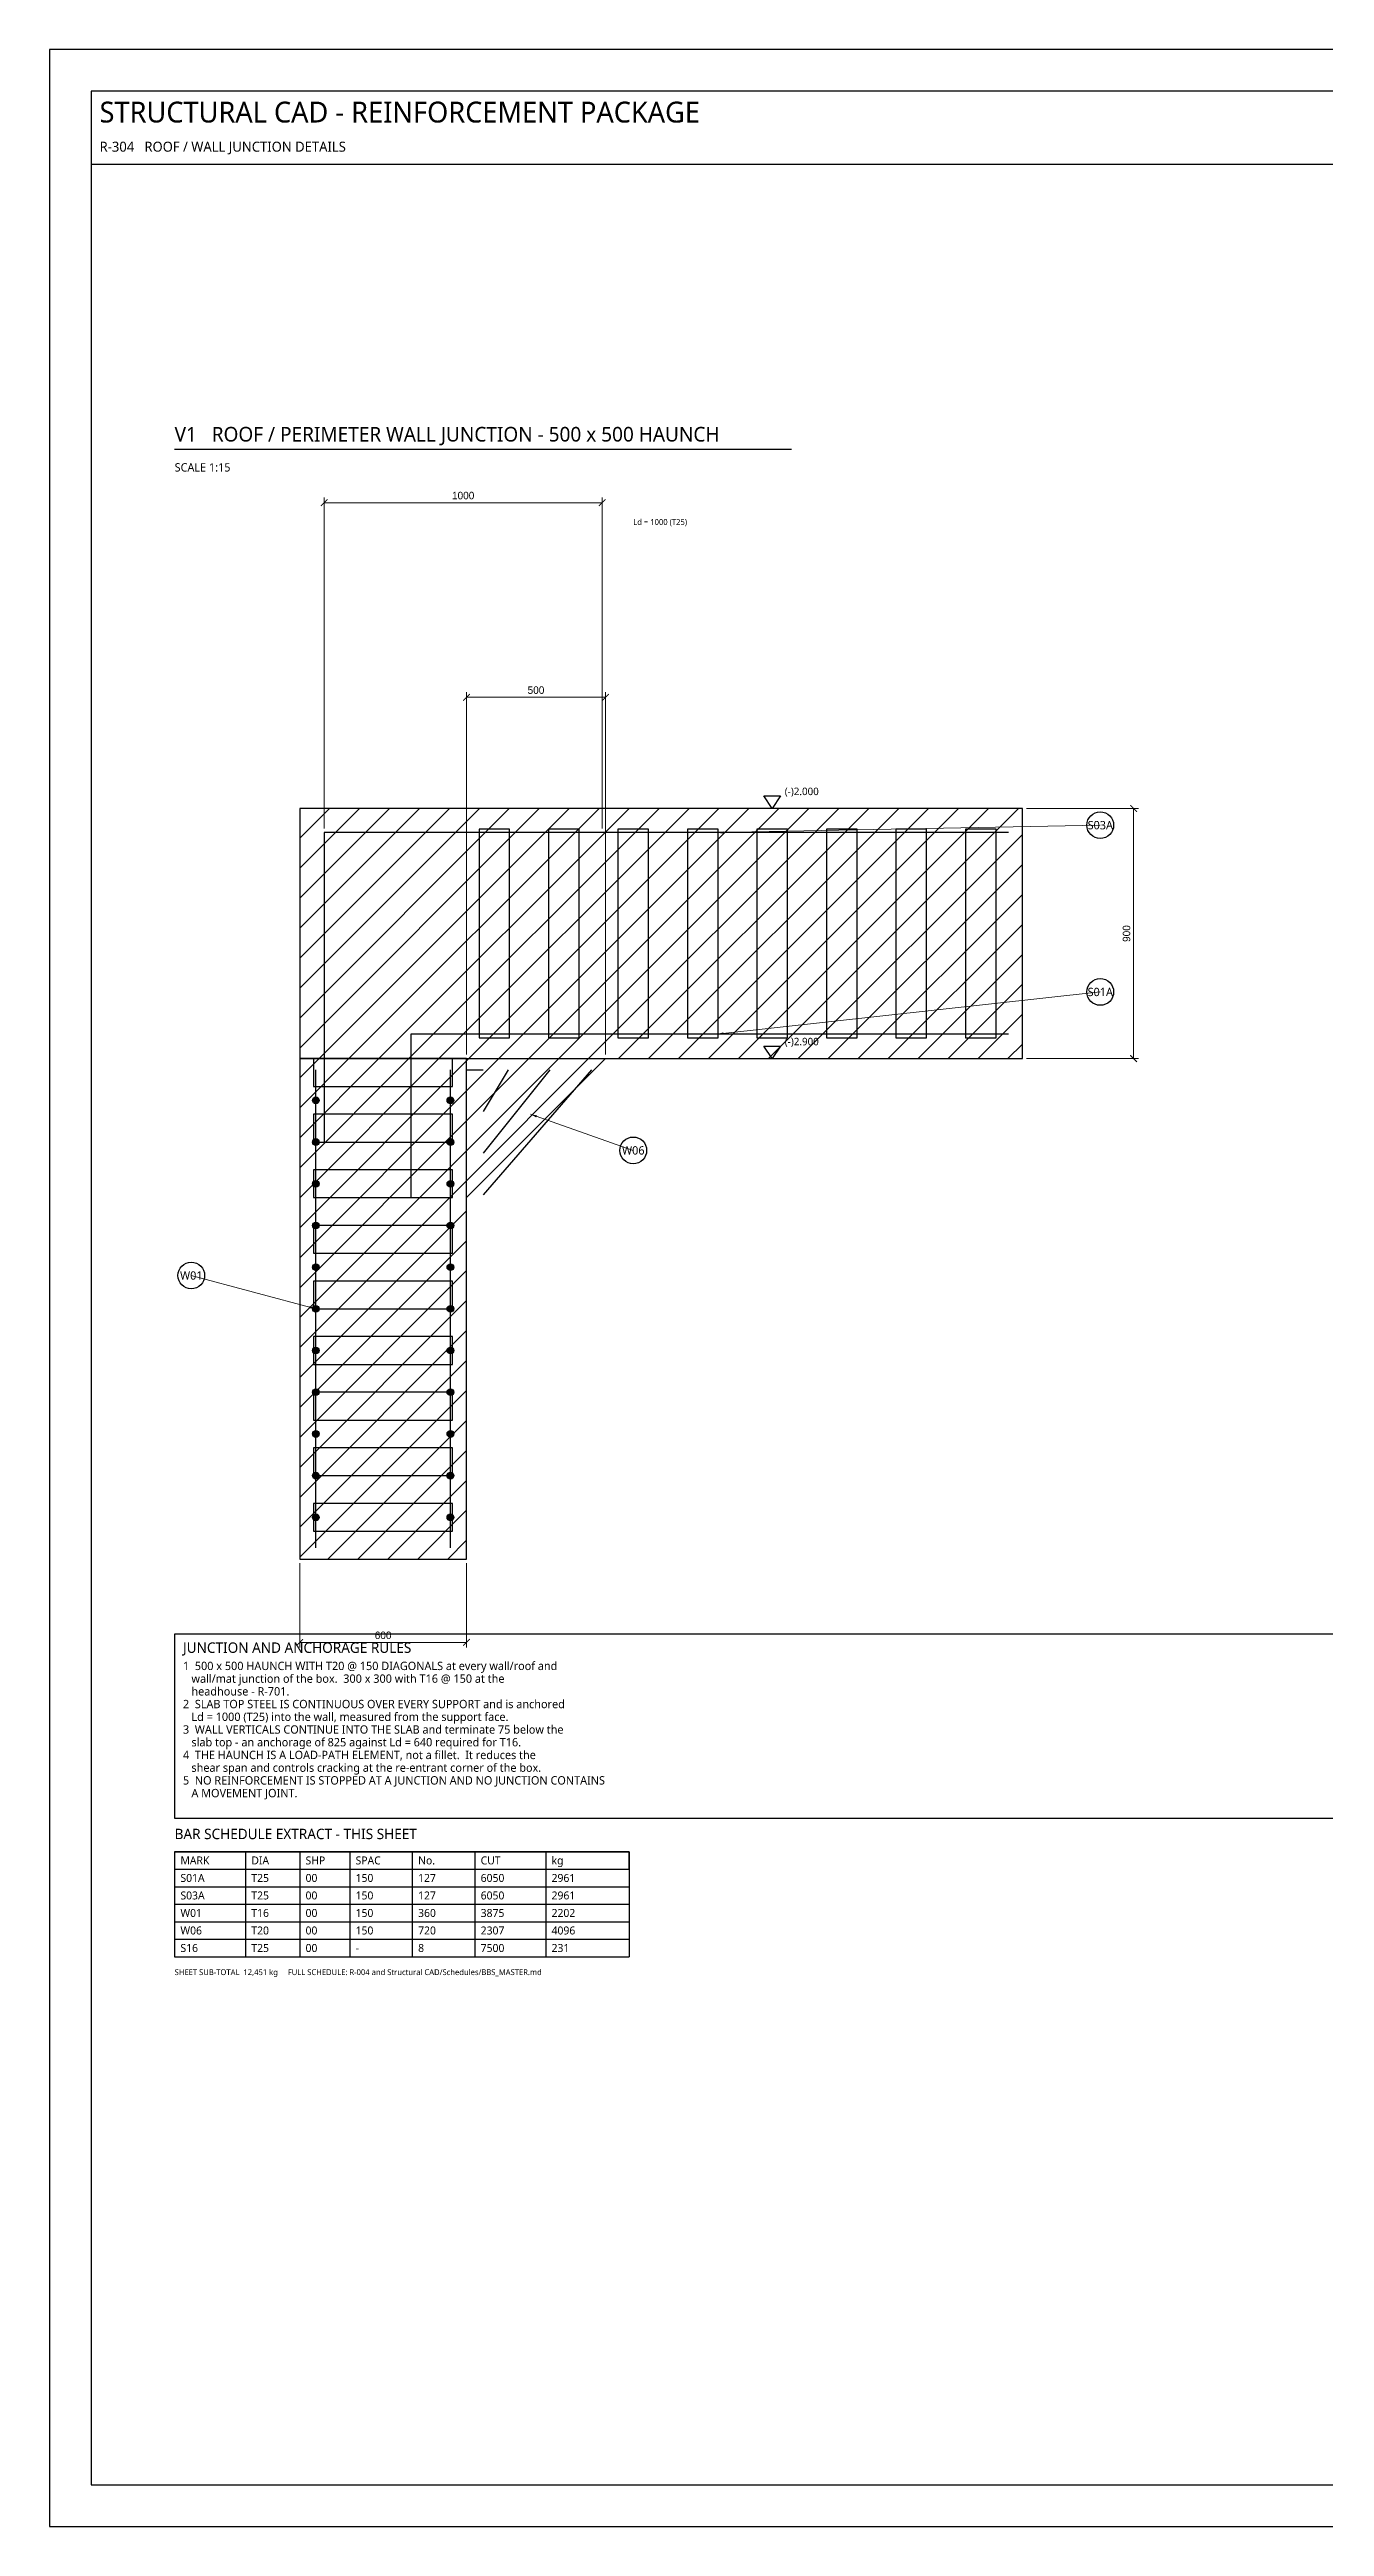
# Model space of a CAD drawing. Header units: millimetres. Extents: x 0 to 841, y 0 to 594.
# Drawn here: x 0 to 306, y 0 to 594 of the extents above; entities that cross this region are included whole.
import ezdxf
from ezdxf.enums import TextEntityAlignment as Align

# ---------------------------------------------------------------- set-up
doc = ezdxf.new("R2010")
doc.units = ezdxf.units.MM
for name, color, linetype in [('S-CALLOUT', 2, 'Continuous'), ('S-CONCRETE', 7, 'Continuous'), ('S-DIM', 4, 'Continuous'), ('S-HATCH', 8, 'Continuous'), ('S-LEVEL', 4, 'Continuous'), ('S-NOTE', 7, 'Continuous'), ('S-REBAR-MAIN', 1, 'Continuous'), ('S-REBAR-SEC', 4, 'Continuous'), ('S-REBAR-STIRRUP', 6, 'Continuous'), ('S-TABLE', 7, 'Continuous'), ('S-TEXT', 7, 'Continuous'), ('S-TITLE', 7, 'Continuous')]:
    doc.layers.add(name, color=color, linetype=linetype)
doc.styles.add('OpenSans', font='OpenSans-Regular.ttf')
doc.dimstyles.new('SC-DIM', dxfattribs={"dimtxt": 1.8, "dimasz": 1.6, "dimexe": 1.2, "dimexo": 1, "dimgap": 0.8, "dimtad": 1, "dimdec": 0, "dimblk": 'ARCHTICK', "dimcen": 2.5, "dimclrd": 4, "dimclre": 4, "dimclrt": 4, "dimazin": 3, "dimtfac": 1, "dimtmove": 0, "dimatfit": 3, "dimlwd": 13, "dimlwe": 13})

# ---------------------------------------------------------------- blocks, each defined once
blk = doc.blocks.new('_ARCHTICK')
at = {"color": 0, "linetype": 'BYBLOCK', "const_width": 0.15}
blk.add_lwpolyline([(-0.5, -0.5), (0.5, 0.5)], dxfattribs=at)
blk = doc.blocks.new('LEVELMK')
at = {"layer": 'S-LEVEL'}
blk.add_lwpolyline([(0, 0), (-2, 3), (2, 3), (0, 0)], close=True, dxfattribs=at)
blk = doc.blocks.new('BARMARK')
at = {"layer": 'S-CALLOUT'}
blk.add_circle((0, 0), 3.2, dxfattribs=at)

msp = doc.modelspace()

# ---------------------------------------------------------------- hatches: boundary and pattern name
at = {"layer": 'S-HATCH'}
h = msp.add_hatch(dxfattribs=at)
h.set_pattern_fill('ANSI31', scale=1.6)
h.paths.add_polyline_path([(60, 352), (233.333, 352), (233.333, 412), (60, 412)])
h = msp.add_hatch(dxfattribs=at)
h.set_pattern_fill('ANSI31', scale=1.6)
h.paths.add_polyline_path([(60, 232), (100, 232), (100, 352), (60, 352)])
h = msp.add_hatch(dxfattribs=at)
h.set_pattern_fill('ANSI31', scale=1.6)
h.paths.add_polyline_path([(100, 352), (133.333, 352), (100, 318.667)])
at = {"layer": 'S-REBAR-MAIN'}
for points in [[(64.667, 342), (64.606, 342.306), (64.432, 342.566), (64.173, 342.739), (63.867, 342.8), (63.561, 342.739), (63.301, 342.566), (63.128, 342.306), (63.067, 342), (63.128, 341.694), (63.301, 341.434), (63.561, 341.261), (63.867, 341.2), (64.173, 341.261), (64.432, 341.434), (64.606, 341.694)], [(96.933, 342), (96.872, 342.306), (96.699, 342.566), (96.439, 342.739), (96.133, 342.8), (95.827, 342.739), (95.568, 342.566), (95.394, 342.306), (95.333, 342), (95.394, 341.694), (95.568, 341.434), (95.827, 341.261), (96.133, 341.2), (96.439, 341.261), (96.699, 341.434), (96.872, 341.694)], [(64.667, 332), (64.606, 332.306), (64.432, 332.566), (64.173, 332.739), (63.867, 332.8), (63.561, 332.739), (63.301, 332.566), (63.128, 332.306), (63.067, 332), (63.128, 331.694), (63.301, 331.434), (63.561, 331.261), (63.867, 331.2), (64.173, 331.261), (64.432, 331.434), (64.606, 331.694)], [(96.933, 332), (96.872, 332.306), (96.699, 332.566), (96.439, 332.739), (96.133, 332.8), (95.827, 332.739), (95.568, 332.566), (95.394, 332.306), (95.333, 332), (95.394, 331.694), (95.568, 331.434), (95.827, 331.261), (96.133, 331.2), (96.439, 331.261), (96.699, 331.434), (96.872, 331.694)], [(64.667, 322), (64.606, 322.306), (64.432, 322.566), (64.173, 322.739), (63.867, 322.8), (63.561, 322.739), (63.301, 322.566), (63.128, 322.306), (63.067, 322), (63.128, 321.694), (63.301, 321.434), (63.561, 321.261), (63.867, 321.2), (64.173, 321.261), (64.432, 321.434), (64.606, 321.694)], [(96.933, 322), (96.872, 322.306), (96.699, 322.566), (96.439, 322.739), (96.133, 322.8), (95.827, 322.739), (95.568, 322.566), (95.394, 322.306), (95.333, 322), (95.394, 321.694), (95.568, 321.434), (95.827, 321.261), (96.133, 321.2), (96.439, 321.261), (96.699, 321.434), (96.872, 321.694)], [(64.667, 312), (64.606, 312.306), (64.432, 312.566), (64.173, 312.739), (63.867, 312.8), (63.561, 312.739), (63.301, 312.566), (63.128, 312.306), (63.067, 312), (63.128, 311.694), (63.301, 311.434), (63.561, 311.261), (63.867, 311.2), (64.173, 311.261), (64.432, 311.434), (64.606, 311.694)], [(96.933, 312), (96.872, 312.306), (96.699, 312.566), (96.439, 312.739), (96.133, 312.8), (95.827, 312.739), (95.568, 312.566), (95.394, 312.306), (95.333, 312), (95.394, 311.694), (95.568, 311.434), (95.827, 311.261), (96.133, 311.2), (96.439, 311.261), (96.699, 311.434), (96.872, 311.694)], [(64.667, 302), (64.606, 302.306), (64.432, 302.566), (64.173, 302.739), (63.867, 302.8), (63.561, 302.739), (63.301, 302.566), (63.128, 302.306), (63.067, 302), (63.128, 301.694), (63.301, 301.434), (63.561, 301.261), (63.867, 301.2), (64.173, 301.261), (64.432, 301.434), (64.606, 301.694)], [(96.933, 302), (96.872, 302.306), (96.699, 302.566), (96.439, 302.739), (96.133, 302.8), (95.827, 302.739), (95.568, 302.566), (95.394, 302.306), (95.333, 302), (95.394, 301.694), (95.568, 301.434), (95.827, 301.261), (96.133, 301.2), (96.439, 301.261), (96.699, 301.434), (96.872, 301.694)], [(64.667, 292), (64.606, 292.306), (64.432, 292.566), (64.173, 292.739), (63.867, 292.8), (63.561, 292.739), (63.301, 292.566), (63.128, 292.306), (63.067, 292), (63.128, 291.694), (63.301, 291.434), (63.561, 291.261), (63.867, 291.2), (64.173, 291.261), (64.432, 291.434), (64.606, 291.694)], [(96.933, 292), (96.872, 292.306), (96.699, 292.566), (96.439, 292.739), (96.133, 292.8), (95.827, 292.739), (95.568, 292.566), (95.394, 292.306), (95.333, 292), (95.394, 291.694), (95.568, 291.434), (95.827, 291.261), (96.133, 291.2), (96.439, 291.261), (96.699, 291.434), (96.872, 291.694)], [(64.667, 282), (64.606, 282.306), (64.432, 282.566), (64.173, 282.739), (63.867, 282.8), (63.561, 282.739), (63.301, 282.566), (63.128, 282.306), (63.067, 282), (63.128, 281.694), (63.301, 281.434), (63.561, 281.261), (63.867, 281.2), (64.173, 281.261), (64.432, 281.434), (64.606, 281.694)], [(96.933, 282), (96.872, 282.306), (96.699, 282.566), (96.439, 282.739), (96.133, 282.8), (95.827, 282.739), (95.568, 282.566), (95.394, 282.306), (95.333, 282), (95.394, 281.694), (95.568, 281.434), (95.827, 281.261), (96.133, 281.2), (96.439, 281.261), (96.699, 281.434), (96.872, 281.694)], [(64.667, 272), (64.606, 272.306), (64.432, 272.566), (64.173, 272.739), (63.867, 272.8), (63.561, 272.739), (63.301, 272.566), (63.128, 272.306), (63.067, 272), (63.128, 271.694), (63.301, 271.434), (63.561, 271.261), (63.867, 271.2), (64.173, 271.261), (64.432, 271.434), (64.606, 271.694)], [(96.933, 272), (96.872, 272.306), (96.699, 272.566), (96.439, 272.739), (96.133, 272.8), (95.827, 272.739), (95.568, 272.566), (95.394, 272.306), (95.333, 272), (95.394, 271.694), (95.568, 271.434), (95.827, 271.261), (96.133, 271.2), (96.439, 271.261), (96.699, 271.434), (96.872, 271.694)], [(64.667, 262), (64.606, 262.306), (64.432, 262.566), (64.173, 262.739), (63.867, 262.8), (63.561, 262.739), (63.301, 262.566), (63.128, 262.306), (63.067, 262), (63.128, 261.694), (63.301, 261.434), (63.561, 261.261), (63.867, 261.2), (64.173, 261.261), (64.432, 261.434), (64.606, 261.694)], [(96.933, 262), (96.872, 262.306), (96.699, 262.566), (96.439, 262.739), (96.133, 262.8), (95.827, 262.739), (95.568, 262.566), (95.394, 262.306), (95.333, 262), (95.394, 261.694), (95.568, 261.434), (95.827, 261.261), (96.133, 261.2), (96.439, 261.261), (96.699, 261.434), (96.872, 261.694)], [(64.667, 252), (64.606, 252.306), (64.432, 252.566), (64.173, 252.739), (63.867, 252.8), (63.561, 252.739), (63.301, 252.566), (63.128, 252.306), (63.067, 252), (63.128, 251.694), (63.301, 251.434), (63.561, 251.261), (63.867, 251.2), (64.173, 251.261), (64.432, 251.434), (64.606, 251.694)], [(96.933, 252), (96.872, 252.306), (96.699, 252.566), (96.439, 252.739), (96.133, 252.8), (95.827, 252.739), (95.568, 252.566), (95.394, 252.306), (95.333, 252), (95.394, 251.694), (95.568, 251.434), (95.827, 251.261), (96.133, 251.2), (96.439, 251.261), (96.699, 251.434), (96.872, 251.694)], [(64.667, 242), (64.606, 242.306), (64.432, 242.566), (64.173, 242.739), (63.867, 242.8), (63.561, 242.739), (63.301, 242.566), (63.128, 242.306), (63.067, 242), (63.128, 241.694), (63.301, 241.434), (63.561, 241.261), (63.867, 241.2), (64.173, 241.261), (64.432, 241.434), (64.606, 241.694)], [(96.933, 242), (96.872, 242.306), (96.699, 242.566), (96.439, 242.739), (96.133, 242.8), (95.827, 242.739), (95.568, 242.566), (95.394, 242.306), (95.333, 242), (95.394, 241.694), (95.568, 241.434), (95.827, 241.261), (96.133, 241.2), (96.439, 241.261), (96.699, 241.434), (96.872, 241.694)]]:
    msp.add_hatch(color=1, dxfattribs=at).paths.add_polyline_path(points)

# ---------------------------------------------------------------- linework, layer by layer
at = {"layer": 'S-CONCRETE'}
for points in [[(60, 352), (233.333, 352), (233.333, 412), (60, 412)], [(60, 232), (100, 232), (100, 352), (60, 352)]]:
    msp.add_lwpolyline(points, close=True, dxfattribs=at)
msp.add_lwpolyline([(100, 352), (133.333, 352), (100, 318.667)], dxfattribs=at)
at = {"layer": 'S-REBAR-MAIN'}
for p, q in [((63.867, 234.667), (63.867, 349.333)), ((96.133, 234.667), (96.133, 349.333))]:
    msp.add_line(p, q, dxfattribs=at)
for points in [[(230, 406.2), (65.867, 406.2), (65.867, 332)], [(230, 357.867), (86.667, 357.867), (86.667, 318.667)]]:
    msp.add_lwpolyline(points, dxfattribs=at)
for centre in [(63.867, 342), (96.133, 342), (63.867, 332), (96.133, 332), (63.867, 322), (96.133, 322), (63.867, 312), (96.133, 312), (63.867, 302), (96.133, 302), (63.867, 292), (96.133, 292), (63.867, 282), (96.133, 282), (63.867, 272), (96.133, 272), (63.867, 262), (96.133, 262), (63.867, 252), (96.133, 252), (63.867, 242), (96.133, 242)]:
    msp.add_circle(centre, 0.8, dxfattribs=at)
at = {"layer": 'S-REBAR-SEC'}
for p, q in [((100, 349.333), (104, 349.333)), ((110, 349.333), (104, 339.333)), ((120, 349.333), (104, 329.333)), ((130, 349.333), (104, 319.333))]:
    msp.add_line(p, q, dxfattribs=at)
at = {"layer": 'S-REBAR-STIRRUP'}
for points in [[(103, 357), (110.333, 357), (110.333, 407), (103, 407)], [(119.667, 357), (127, 357), (127, 407), (119.667, 407)], [(136.333, 357), (143.667, 357), (143.667, 407), (136.333, 407)], [(153, 357), (160.333, 357), (160.333, 407), (153, 407)], [(169.667, 357), (177, 357), (177, 407), (169.667, 407)], [(186.333, 357), (193.667, 357), (193.667, 407), (186.333, 407)], [(203, 357), (210.333, 357), (210.333, 407), (203, 407)], [(219.667, 357), (227, 357), (227, 407), (219.667, 407)], [(63.333, 345.333), (96.667, 345.333), (96.667, 352), (63.333, 352)], [(63.333, 332), (96.667, 332), (96.667, 338.667), (63.333, 338.667)], [(63.333, 318.667), (96.667, 318.667), (96.667, 325.333), (63.333, 325.333)], [(63.333, 305.333), (96.667, 305.333), (96.667, 312), (63.333, 312)], [(63.333, 292), (96.667, 292), (96.667, 298.667), (63.333, 298.667)], [(63.333, 278.667), (96.667, 278.667), (96.667, 285.333), (63.333, 285.333)], [(63.333, 265.333), (96.667, 265.333), (96.667, 272), (63.333, 272)], [(63.333, 252), (96.667, 252), (96.667, 258.667), (63.333, 258.667)], [(63.333, 238.667), (96.667, 238.667), (96.667, 245.333), (63.333, 245.333)]]:
    msp.add_lwpolyline(points, close=True, dxfattribs=at)
at = {"layer": 'S-TABLE'}
for p, q in [((30, 161.825), (139, 161.825)), ((30, 161.825), (30, 136.625)), ((47, 161.825), (47, 136.625)), ((60, 161.825), (60, 136.625)), ((72, 161.825), (72, 136.625)), ((87, 161.825), (87, 136.625)), ((102, 161.825), (102, 136.625)), ((119, 161.825), (119, 136.625)), ((139, 161.825), (139, 136.625)), ((30, 153.425), (139, 153.425)), ((30, 149.225), (139, 149.225)), ((30, 145.025), (139, 145.025)), ((30, 140.825), (139, 140.825)), ((30, 136.625), (139, 136.625))]:
    msp.add_line(p, q, dxfattribs=at)
msp.add_lwpolyline([(30, 157.625), (139, 157.625), (139, 161.825), (30, 161.825)], close=True, dxfattribs=at)
at = {"layer": 'S-TITLE'}
for p, q in [((10, 566.5), (831, 566.5)), ((30, 498.2), (177.921, 498.2))]:
    msp.add_line(p, q, dxfattribs=at)
for points in [[(0, 0), (841, 0), (841, 594), (0, 594)], [(10, 10), (831, 10), (831, 584), (10, 584)], [(30, 169.825), (330, 169.825), (330, 214), (30, 214)]]:
    msp.add_lwpolyline(points, close=True, dxfattribs=at)

# ---------------------------------------------------------------- block references
at = {"layer": 'S-CALLOUT'}
for p in [(252, 408), (252, 368), (140, 330), (34, 300)]:
    msp.add_blockref('BARMARK', p, dxfattribs=at)
at = {"layer": 'S-LEVEL'}
for p in [(173.333, 412), (173.333, 352)]:
    msp.add_blockref('LEVELMK', p, dxfattribs=at)

# ---------------------------------------------------------------- texts
at = {"layer": 'S-CALLOUT', "style": 'OpenSans'}
for s, p in [('S03A', (252, 408)), ('S01A', (252, 368)), ('W06', (140, 330)), ('W01', (34, 300))]:
    msp.add_text(s, height=2, dxfattribs=at).set_placement(p, align=Align.MIDDLE_CENTER)
at = {"layer": 'S-LEVEL', "style": 'OpenSans'}
for s, p in [('(-)2.000', (176.333, 415.2)), ('(-)2.900', (176.333, 355.2))]:
    msp.add_text(s, height=1.8, dxfattribs=at).set_placement(p)
at = {"layer": 'S-NOTE', "style": 'OpenSans'}
for s, p in [('1  500 x 500 HAUNCH WITH T20 @ 150 DIAGONALS at every wall/roof and', (32, 205.375)), ('   wall/mat junction of the box.  300 x 300 with T16 @ 150 at the', (32, 202.325)), ('2  SLAB TOP STEEL IS CONTINUOUS OVER EVERY SUPPORT and is anchored', (32, 196.225)), ('   headhouse - R-701.', (32, 199.275)), ('3  WALL VERTICALS CONTINUE INTO THE SLAB and terminate 75 below the', (32, 190.125)), ('   Ld = 1000 (T25) into the wall, measured from the support face.', (32, 193.175)), ('4  THE HAUNCH IS A LOAD-PATH ELEMENT, not a fillet.  It reduces the', (32, 184.025)), ('   slab top - an anchorage of 825 against Ld = 640 required for T16.', (32, 187.075)), ('5  NO REINFORCEMENT IS STOPPED AT A JUNCTION AND NO JUNCTION CONTAINS', (32, 177.925)), ('   shear span and controls cracking at the re-entrant corner of the box.', (32, 180.975)), ('   A MOVEMENT JOINT.', (32, 174.875))]:
    msp.add_text(s, height=2, dxfattribs=at).set_placement(p)
at = {"layer": 'S-TABLE', "style": 'OpenSans'}
for s, height, p in [('MARK', 1.9091, (31.4, 158.77)), ('DIA', 1.9091, (48.4, 158.77)), ('SHP', 1.9091, (61.4, 158.77)), ('SPAC', 1.9091, (73.4, 158.77)), ('No.', 1.9091, (88.4, 158.77)), ('CUT', 1.9091, (103.4, 158.77)), ('kg', 1.9091, (120.4, 158.77)), ('S01A', 1.9091, (31.4, 154.57)), ('T25', 1.9091, (48.4, 154.57)), ('00', 1.9091, (61.4, 154.57)), ('150', 1.9091, (73.4, 154.57)), ('127', 1.9091, (88.4, 154.57)), ('6050', 1.9091, (103.4, 154.57)), ('2961', 1.9091, (120.4, 154.57)), ('S03A', 1.9091, (31.4, 150.37)), ('T25', 1.9091, (48.4, 150.37)), ('00', 1.9091, (61.4, 150.37)), ('150', 1.9091, (73.4, 150.37)), ('127', 1.9091, (88.4, 150.37)), ('6050', 1.9091, (103.4, 150.37)), ('2961', 1.9091, (120.4, 150.37)), ('W01', 1.9091, (31.4, 146.17)), ('W06', 1.9091, (31.4, 141.97)), ('T16', 1.9091, (48.4, 146.17)), ('T20', 1.9091, (48.4, 141.97)), ('00', 1.9091, (61.4, 146.17)), ('00', 1.9091, (61.4, 141.97)), ('150', 1.9091, (73.4, 146.17)), ('150', 1.9091, (73.4, 141.97)), ('720', 1.9091, (88.4, 141.97)), ('360', 1.9091, (88.4, 146.17)), ('3875', 1.9091, (103.4, 146.17)), ('2307', 1.9091, (103.4, 141.97)), ('4096', 1.9091, (120.4, 141.97)), ('2202', 1.9091, (120.4, 146.17)), ('S16', 1.9091, (31.4, 137.77)), ('T25', 1.9091, (48.4, 137.77)), ('00', 1.9091, (61.4, 137.77)), ('-', 1.909, (73.4, 137.77)), ('8', 1.909, (88.4, 137.77)), ('7500', 1.9091, (103.4, 137.77)), ('231', 1.9091, (120.4, 137.77)), ('SHEET SUB-TOTAL  12,451 kg     FULL SCHEDULE: R-004 and Structural CAD/Schedules/BBS_MASTER.md', 1.4, (30, 132.225))]:
    msp.add_text(s, height=height, dxfattribs=at).set_placement(p)
at = {"layer": 'S-TEXT', "style": 'OpenSans'}
for s, height, p in [('SCALE 1:15', 2, (30, 492.8)), ('Ld = 1000 (T25)', 1.4, (140, 480))]:
    msp.add_text(s, height=height, dxfattribs=at).set_placement(p)
at = {"layer": 'S-TITLE', "style": 'OpenSans'}
for s, height, p in [('STRUCTURAL CAD - REINFORCEMENT PACKAGE', 5, (12, 576.5)), ('R-304   ROOF / WALL JUNCTION DETAILS', 2.4, (12, 569.5)), ('V1   ROOF / PERIMETER WALL JUNCTION - 500 x 500 HAUNCH', 3.5, (30, 500)), ('JUNCTION AND ANCHORAGE RULES', 2.5, (32, 209.5)), ('BAR SCHEDULE EXTRACT - THIS SHEET', 2.5, (30, 164.825))]:
    msp.add_text(s, height=height, dxfattribs=at).set_placement(p)

# ---------------------------------------------------------------- dimensions: what is measured, and where the dimension line sits
at = {"layer": 'S-DIM'}
for base, p1, p2 in [((65.867, 485.333), (65.867, 406.2), (132.533, 406.2)), ((100, 438.667), (100, 352), (133.333, 352)), ((60, 212), (60, 232), (100, 232))]:
    msp.add_linear_dim(base=base, p1=p1, p2=p2, dimstyle='SC-DIM', override={"dimlfac": 15}, dxfattribs=at).render()
msp.add_linear_dim(base=(260, 352), p1=(233.333, 352), p2=(233.333, 412), angle=90, dimstyle='SC-DIM', override={"dimlfac": 15}, dxfattribs=at).render()

# ---------------------------------------------------------------- leaders
at = {"layer": 'S-CALLOUT'}
for points in [[(160, 406.2), (252, 408)], [(160, 357.867), (252, 368)], [(115.333, 338.667), (140, 330)], [(63.867, 292), (34, 300)]]:
    msp.add_leader(points, dimstyle='SC-DIM', dxfattribs=at)

doc.saveas('drawing.dxf')
